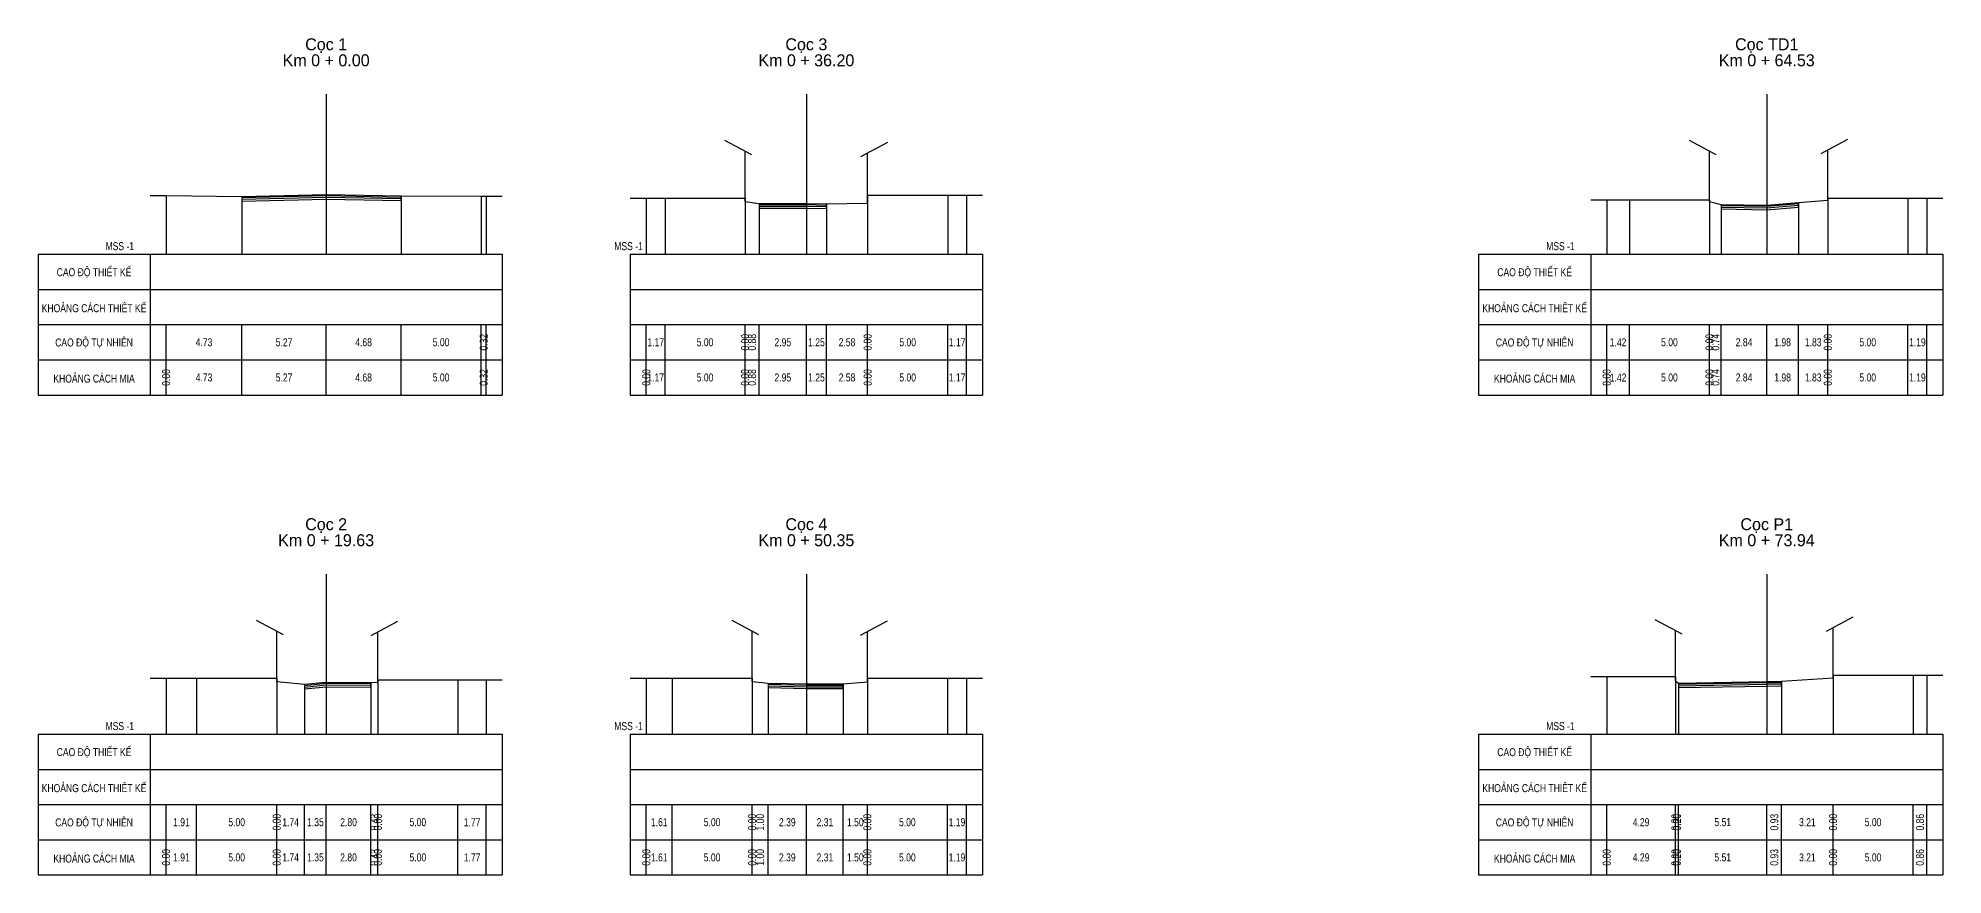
# Model space of a CAD drawing. Header units: inches. Extents: x 423 to 1130, y 16 to 162.
# Drawn here: x 890.6 to 1009.6, y 42.5 to 94.8 of the extents above; entities that cross this region are included whole.
import ezdxf
from ezdxf.enums import TextEntityAlignment as Align

# ---------------------------------------------------------------- set-up
doc = ezdxf.new("R2010")
doc.units = ezdxf.units.IN
doc.header["$MEASUREMENT"] = 0
for name, color, linetype in [('Bang TN tu nhien', 3, 'Continuous'), ('Duong cu', 8, 'Continuous'), ('Duong dong trac ngang tu nhien', 9, 'Continuous'), ('KH_VAT', 8, 'Continuous'), ('Trac ngang tu nhien', 3, 'Continuous'), ('TracNgang', 7, 'Continuous')]:
    doc.layers.add(name, color=color, linetype=linetype)
doc.styles.add('BangTN', font='viet buddy.shx', dxfattribs={"width": 0.8})

# ---------------------------------------------------------------- blocks, each defined once
blk = doc.blocks.new('ChieuDungVat1.dwg')
at = {"layer": 'KH_VAT', "color": 6}
for points in [[(2.09, 14.6), (-6.27, 19.07)], [(0, 0), (0, 15.72)]]:
    blk.add_lwpolyline(points, dxfattribs=at)
blk = doc.blocks.new('ChieuDungVat2.dwg')
at = {"layer": 'KH_VAT', "color": 6}
for points in [[(-2.09, 14.6), (6.27, 19.07)], [(0, 0), (0, 15.72)]]:
    blk.add_lwpolyline(points, dxfattribs=at)

msp = doc.modelspace()

# ---------------------------------------------------------------- linework, layer by layer
at = {"layer": 'Bang TN tu nhien', "color": 3}
for p, q in [((908.55, 91.25), (908.55, 81.25)), ((938.55, 91.25), (938.55, 81.25)), ((998.55, 91.25), (998.55, 81.25)), ((890.55, 81.25), (890.55, 72.45)), ((890.55, 81.25), (919.55, 81.25)), ((897.55, 81.25), (897.55, 72.45)), ((919.55, 81.25), (919.55, 72.45)), ((927.55, 81.25), (927.55, 72.45)), ((927.55, 81.25), (949.55, 81.25)), ((949.55, 81.25), (949.55, 72.45)), ((980.55, 81.25), (980.55, 72.45)), ((980.55, 81.25), (1009.55, 81.25)), ((987.55, 81.25), (987.55, 72.45)), ((1009.55, 81.25), (1009.55, 72.45)), ((890.55, 79.05), (919.55, 79.05)), ((927.55, 79.05), (949.55, 79.05)), ((980.55, 79.05), (1009.55, 79.05)), ((890.55, 76.85), (919.55, 76.85)), ((927.55, 76.85), (949.55, 76.85)), ((980.55, 76.85), (1009.55, 76.85)), ((890.55, 74.65), (919.55, 74.65)), ((927.55, 74.65), (949.55, 74.65)), ((980.55, 74.65), (1009.55, 74.65)), ((890.55, 72.45), (919.55, 72.45)), ((927.55, 72.45), (949.55, 72.45)), ((980.55, 72.45), (1009.55, 72.45)), ((908.55, 61.25), (908.55, 51.25)), ((938.55, 61.25), (938.55, 51.25)), ((998.55, 61.25), (998.55, 51.25)), ((890.55, 51.25), (890.55, 42.45)), ((890.55, 51.25), (919.55, 51.25)), ((897.55, 51.25), (897.55, 42.45)), ((919.55, 51.25), (919.55, 42.45)), ((927.55, 51.25), (927.55, 42.45)), ((927.55, 51.25), (949.55, 51.25)), ((949.55, 51.25), (949.55, 42.45)), ((980.55, 51.25), (980.55, 42.45)), ((980.55, 51.25), (1009.55, 51.25)), ((987.55, 51.25), (987.55, 42.45)), ((1009.55, 51.25), (1009.55, 42.45)), ((890.55, 49.05), (919.55, 49.05)), ((927.55, 49.05), (949.55, 49.05)), ((980.55, 49.05), (1009.55, 49.05)), ((890.55, 46.85), (919.55, 46.85)), ((927.55, 46.85), (949.55, 46.85)), ((980.55, 46.85), (1009.55, 46.85)), ((890.55, 44.65), (919.55, 44.65)), ((927.55, 44.65), (949.55, 44.65)), ((980.55, 44.65), (1009.55, 44.65)), ((890.55, 42.45), (919.55, 42.45)), ((927.55, 42.45), (949.55, 42.45)), ((980.55, 42.45), (1009.55, 42.45))]:
    msp.add_line(p, q, dxfattribs=at)
at = {"layer": 'Duong cu'}
for points in [[(903.28, 84.8), (908.55, 84.92), (913.23, 84.83)], [(903.28, 84.87), (903.28, 84.58), (908.55, 84.7), (913.23, 84.61), (913.23, 84.9)], [(903.28, 84.7), (908.55, 84.82), (913.23, 84.73)], [(995.71, 84.37), (995.71, 84.08), (998.55, 84.03), (1000.53, 84.2), (1000.53, 84.49)], [(935.6, 84.42), (935.6, 84.13), (938.55, 84.14), (939.8, 84.11), (939.8, 84.4)], [(935.6, 84.35), (938.55, 84.36), (939.8, 84.33)], [(935.6, 84.25), (938.55, 84.26), (939.8, 84.23)], [(995.71, 84.3), (998.55, 84.25), (1000.53, 84.42)], [(995.71, 84.2), (998.55, 84.15), (1000.53, 84.32)], [(907.2, 54.37), (907.2, 54.08), (908.55, 54.21), (911.35, 54.2), (911.35, 54.49)], [(907.2, 54.3), (908.55, 54.43), (911.35, 54.42)], [(907.2, 54.2), (908.55, 54.33), (911.35, 54.32)], [(936.16, 54.45), (936.16, 54.16), (938.55, 54.1), (940.86, 54.1), (940.86, 54.39)], [(936.16, 54.38), (938.55, 54.32), (940.86, 54.32)], [(936.16, 54.28), (938.55, 54.22), (940.86, 54.22)], [(993.04, 54.45), (993.04, 54.16), (998.55, 54.26), (999.48, 54.27), (999.48, 54.56)], [(993.04, 54.38), (998.55, 54.48), (999.48, 54.49)], [(993.04, 54.28), (998.55, 54.38), (999.48, 54.39)]]:
    msp.add_lwpolyline(points, dxfattribs=at)
at = {"layer": 'Duong dong trac ngang tu nhien', "color": 8}
for p, q in [((898.55, 84.92), (898.55, 81.25)), ((903.28, 84.87), (903.28, 81.25)), ((908.55, 84.99), (908.55, 81.25)), ((913.23, 84.9), (913.23, 81.25)), ((918.23, 84.89), (918.23, 81.25)), ((918.55, 84.89), (918.55, 81.25)), ((928.55, 84.75), (928.55, 81.25)), ((929.72, 84.75), (929.72, 81.25)), ((934.72, 84.75), (934.72, 81.25)), ((934.72, 84.54), (934.72, 81.25)), ((942.38, 84.95), (942.38, 81.25)), ((947.38, 84.95), (947.38, 81.25)), ((948.55, 84.95), (948.55, 81.25)), ((988.55, 84.65), (988.55, 81.25)), ((989.97, 84.65), (989.97, 81.25)), ((994.97, 84.65), (994.97, 81.25)), ((994.97, 84.55), (994.97, 81.25)), ((1000.53, 84.49), (1000.53, 81.25)), ((1002.36, 84.75), (1002.36, 81.25)), ((1002.36, 84.63), (1002.36, 81.25)), ((1007.36, 84.75), (1007.36, 81.25)), ((1008.55, 84.75), (1008.55, 81.25)), ((935.6, 84.42), (935.6, 81.25)), ((938.55, 84.43), (938.55, 81.25)), ((939.8, 84.4), (939.8, 81.25)), ((942.38, 84.45), (942.38, 81.25)), ((995.71, 84.37), (995.71, 81.25)), ((998.55, 84.32), (998.55, 81.25)), ((898.55, 54.75), (898.55, 51.25)), ((900.46, 54.75), (900.46, 51.25)), ((905.46, 54.75), (905.46, 51.25)), ((928.55, 54.75), (928.55, 51.25)), ((930.16, 54.75), (930.16, 51.25)), ((935.16, 54.75), (935.16, 51.25)), ((942.36, 54.75), (942.36, 51.25)), ((947.36, 54.75), (947.36, 51.25)), ((948.55, 54.75), (948.55, 51.25)), ((988.55, 54.85), (988.55, 51.25)), ((992.84, 54.85), (992.84, 51.25)), ((1002.69, 54.95), (1002.69, 51.25)), ((1002.69, 54.77), (1002.69, 51.25)), ((1007.69, 54.95), (1007.69, 51.25)), ((1008.55, 54.95), (1008.55, 51.25)), ((905.46, 54.55), (905.46, 51.25)), ((907.2, 54.37), (907.2, 51.25)), ((908.55, 54.5), (908.55, 51.25)), ((911.35, 54.49), (911.35, 51.25)), ((911.78, 54.65), (911.78, 51.25)), ((911.78, 54.51), (911.78, 51.25)), ((916.78, 54.65), (916.78, 51.25)), ((918.55, 54.65), (918.55, 51.25)), ((935.16, 54.55), (935.16, 51.25)), ((936.16, 54.45), (936.16, 51.25)), ((938.55, 54.39), (938.55, 51.25)), ((940.86, 54.39), (940.86, 51.25)), ((942.36, 54.52), (942.36, 51.25)), ((992.84, 54.59), (992.84, 51.25)), ((993.04, 54.45), (993.04, 51.25)), ((998.55, 54.55), (998.55, 51.25)), ((999.48, 54.56), (999.48, 51.25))]:
    msp.add_line(p, q, dxfattribs=at)
at = {"layer": 'Trac ngang tu nhien', "color": 3}
for points in [[(897.55, 84.93), (898.55, 84.92), (903.28, 84.87), (908.55, 84.99), (913.23, 84.9), (918.23, 84.89), (918.55, 84.89), (919.55, 84.89)], [(927.55, 84.75), (928.55, 84.75), (929.72, 84.75), (934.72, 84.75), (934.72, 84.54), (935.6, 84.42), (938.55, 84.43), (939.8, 84.4), (942.38, 84.45), (942.38, 84.95), (947.38, 84.95), (948.55, 84.95), (949.55, 84.95)], [(987.55, 84.65), (988.55, 84.65), (989.97, 84.65), (994.97, 84.65), (994.97, 84.55), (995.71, 84.37), (998.55, 84.32), (1000.53, 84.49), (1002.36, 84.63), (1002.36, 84.75), (1007.36, 84.75), (1008.55, 84.75), (1009.55, 84.75)], [(897.55, 54.75), (898.55, 54.75), (900.46, 54.75), (905.46, 54.75), (905.46, 54.55), (907.2, 54.37), (908.55, 54.5), (911.35, 54.49), (911.78, 54.51), (911.78, 54.65), (916.78, 54.65), (918.55, 54.65), (919.55, 54.65)], [(927.55, 54.75), (928.55, 54.75), (930.16, 54.75), (935.16, 54.75), (935.16, 54.55), (936.16, 54.45), (938.55, 54.39), (940.86, 54.39), (942.36, 54.52), (942.36, 54.75), (947.36, 54.75), (948.55, 54.75), (949.55, 54.75)], [(987.55, 54.85), (988.55, 54.85), (992.84, 54.85), (992.84, 54.59), (993.04, 54.45), (998.55, 54.55), (999.48, 54.56), (1002.69, 54.77), (1002.69, 54.95), (1007.69, 54.95), (1008.55, 54.95), (1009.55, 54.95)]]:
    msp.add_lwpolyline(points, dxfattribs=at)
at = {"layer": 'TracNgang', "color": 3}
for p, q in [((898.55, 74.65), (898.55, 76.85)), ((903.28, 74.65), (903.28, 76.85)), ((908.55, 74.65), (908.55, 76.85)), ((913.23, 74.65), (913.23, 76.85)), ((918.23, 74.65), (918.23, 76.85)), ((918.55, 74.65), (918.55, 76.85)), ((928.55, 74.65), (928.55, 76.85)), ((929.72, 74.65), (929.72, 76.85)), ((934.72, 74.65), (934.72, 76.85)), ((934.72, 74.65), (934.72, 76.85)), ((935.6, 74.65), (935.6, 76.85)), ((938.55, 74.65), (938.55, 76.85)), ((939.8, 74.65), (939.8, 76.85)), ((942.38, 74.65), (942.38, 76.85)), ((942.38, 74.65), (942.38, 76.85)), ((947.38, 74.65), (947.38, 76.85)), ((948.55, 74.65), (948.55, 76.85)), ((988.55, 74.65), (988.55, 76.85)), ((989.97, 74.65), (989.97, 76.85)), ((994.97, 74.65), (994.97, 76.85)), ((994.97, 74.65), (994.97, 76.85)), ((995.71, 74.65), (995.71, 76.85)), ((998.55, 74.65), (998.55, 76.85)), ((1000.53, 74.65), (1000.53, 76.85)), ((1002.36, 74.65), (1002.36, 76.85)), ((1002.36, 74.65), (1002.36, 76.85)), ((1007.36, 74.65), (1007.36, 76.85)), ((1008.55, 74.65), (1008.55, 76.85)), ((898.55, 72.45), (898.55, 74.65)), ((903.28, 72.45), (903.28, 74.65)), ((908.55, 72.45), (908.55, 74.65)), ((913.23, 72.45), (913.23, 74.65)), ((918.23, 72.45), (918.23, 74.65)), ((918.55, 72.45), (918.55, 74.65)), ((928.55, 72.45), (928.55, 74.65)), ((929.72, 72.45), (929.72, 74.65)), ((934.72, 72.45), (934.72, 74.65)), ((934.72, 72.45), (934.72, 74.65)), ((935.6, 72.45), (935.6, 74.65)), ((938.55, 72.45), (938.55, 74.65)), ((939.8, 72.45), (939.8, 74.65)), ((942.38, 72.45), (942.38, 74.65)), ((942.38, 72.45), (942.38, 74.65)), ((947.38, 72.45), (947.38, 74.65)), ((948.55, 72.45), (948.55, 74.65)), ((988.55, 72.45), (988.55, 74.65)), ((989.97, 72.45), (989.97, 74.65)), ((994.97, 72.45), (994.97, 74.65)), ((994.97, 72.45), (994.97, 74.65)), ((995.71, 72.45), (995.71, 74.65)), ((998.55, 72.45), (998.55, 74.65)), ((1000.53, 72.45), (1000.53, 74.65)), ((1002.36, 72.45), (1002.36, 74.65)), ((1002.36, 72.45), (1002.36, 74.65)), ((1007.36, 72.45), (1007.36, 74.65)), ((1008.55, 72.45), (1008.55, 74.65)), ((898.55, 44.65), (898.55, 46.85)), ((900.46, 44.65), (900.46, 46.85)), ((905.46, 44.65), (905.46, 46.85)), ((905.46, 44.65), (905.46, 46.85)), ((907.2, 44.65), (907.2, 46.85)), ((908.55, 44.65), (908.55, 46.85)), ((911.35, 44.65), (911.35, 46.85)), ((911.78, 44.65), (911.78, 46.85)), ((911.78, 44.65), (911.78, 46.85)), ((916.78, 44.65), (916.78, 46.85)), ((918.55, 44.65), (918.55, 46.85)), ((928.55, 44.65), (928.55, 46.85)), ((930.16, 44.65), (930.16, 46.85)), ((935.16, 44.65), (935.16, 46.85)), ((935.16, 44.65), (935.16, 46.85)), ((936.16, 44.65), (936.16, 46.85)), ((938.55, 44.65), (938.55, 46.85)), ((940.86, 44.65), (940.86, 46.85)), ((942.36, 44.65), (942.36, 46.85)), ((942.36, 44.65), (942.36, 46.85)), ((947.36, 44.65), (947.36, 46.85)), ((948.55, 44.65), (948.55, 46.85)), ((988.55, 44.65), (988.55, 46.85)), ((992.84, 44.65), (992.84, 46.85)), ((992.84, 44.65), (992.84, 46.85)), ((993.04, 44.65), (993.04, 46.85)), ((998.55, 44.65), (998.55, 46.85)), ((999.48, 44.65), (999.48, 46.85)), ((1002.69, 44.65), (1002.69, 46.85)), ((1002.69, 44.65), (1002.69, 46.85)), ((1007.69, 44.65), (1007.69, 46.85)), ((1008.55, 44.65), (1008.55, 46.85)), ((898.55, 42.45), (898.55, 44.65)), ((900.46, 42.45), (900.46, 44.65)), ((905.46, 42.45), (905.46, 44.65)), ((905.46, 42.45), (905.46, 44.65)), ((907.2, 42.45), (907.2, 44.65)), ((908.55, 42.45), (908.55, 44.65)), ((911.35, 42.45), (911.35, 44.65)), ((911.78, 42.45), (911.78, 44.65)), ((911.78, 42.45), (911.78, 44.65)), ((916.78, 42.45), (916.78, 44.65)), ((918.55, 42.45), (918.55, 44.65)), ((928.55, 42.45), (928.55, 44.65)), ((930.16, 42.45), (930.16, 44.65)), ((935.16, 42.45), (935.16, 44.65)), ((935.16, 42.45), (935.16, 44.65)), ((936.16, 42.45), (936.16, 44.65)), ((938.55, 42.45), (938.55, 44.65)), ((940.86, 42.45), (940.86, 44.65)), ((942.36, 42.45), (942.36, 44.65)), ((942.36, 42.45), (942.36, 44.65)), ((947.36, 42.45), (947.36, 44.65)), ((948.55, 42.45), (948.55, 44.65)), ((988.55, 42.45), (988.55, 44.65)), ((992.84, 42.45), (992.84, 44.65)), ((992.84, 42.45), (992.84, 44.65)), ((993.04, 42.45), (993.04, 44.65)), ((998.55, 42.45), (998.55, 44.65)), ((999.48, 42.45), (999.48, 44.65)), ((1002.69, 42.45), (1002.69, 44.65)), ((1002.69, 42.45), (1002.69, 44.65)), ((1007.69, 42.45), (1007.69, 44.65)), ((1008.55, 42.45), (1008.55, 44.65))]:
    msp.add_line(p, q, dxfattribs=at)

# ---------------------------------------------------------------- block references
at = {"color": 3, "xscale": 0.2, "yscale": 0.2, "zscale": 0.2}
for name, p in [('ChieuDungVat1.dwg', (934.72, 84.54)), ('ChieuDungVat2.dwg', (942.38, 84.45)), ('ChieuDungVat1.dwg', (994.97, 84.55)), ('ChieuDungVat2.dwg', (1002.36, 84.63)), ('ChieuDungVat1.dwg', (905.46, 54.55)), ('ChieuDungVat2.dwg', (911.78, 54.51)), ('ChieuDungVat1.dwg', (935.16, 54.55)), ('ChieuDungVat2.dwg', (942.36, 54.52)), ('ChieuDungVat1.dwg', (992.84, 54.59)), ('ChieuDungVat2.dwg', (1002.69, 54.77))]:
    msp.add_blockref(name, p, dxfattribs=at)

# ---------------------------------------------------------------- texts
at = {"layer": 'Bang TN tu nhien', "color": 3, "style": 'BangTN', "width": 0.8}
for s, p in [('CAO ĐỘ THIẾT KẾ', (894.05, 80.15)), ('CAO ĐỘ THIẾT KẾ', (984.05, 80.15)), ('KHOẢNG CÁCH THIÊT KẾ', (894.05, 77.95)), ('KHOẢNG CÁCH THIÊT KẾ', (984.05, 77.95)), ('CAO ĐỘ TỰ NHIÊN', (894.05, 75.75)), ('CAO ĐỘ TỰ NHIÊN', (984.05, 75.75)), ('KHOẢNG CÁCH MIA', (894.05, 73.55)), ('KHOẢNG CÁCH MIA', (984.05, 73.55)), ('CAO ĐỘ THIẾT KẾ', (894.05, 50.15)), ('CAO ĐỘ THIẾT KẾ', (984.05, 50.15)), ('KHOẢNG CÁCH THIÊT KẾ', (894.05, 47.95)), ('KHOẢNG CÁCH THIÊT KẾ', (984.05, 47.95)), ('CAO ĐỘ TỰ NHIÊN', (894.05, 45.75)), ('CAO ĐỘ TỰ NHIÊN', (984.05, 45.75)), ('KHOẢNG CÁCH MIA', (894.05, 43.55)), ('KHOẢNG CÁCH MIA', (984.05, 43.55))]:
    msp.add_text(s, height=0.5, dxfattribs=at).set_placement(p, align=Align.MIDDLE)
at = {"layer": 'Trac ngang tu nhien', "color": 3, "style": 'BangTN'}
for s, p in [('Cọc 1', (908.55, 94)), ('Cọc 3', (938.55, 94)), ('Cọc TD1', (998.55, 94)), ('Km 0 + 0.00', (908.55, 93)), ('Km 0 + 36.20', (938.55, 93)), ('Km 0 + 64.53', (998.55, 93)), ('Cọc 2', (908.55, 64)), ('Cọc 4', (938.55, 64)), ('Cọc P1', (998.55, 64)), ('Km 0 + 19.63', (908.55, 63)), ('Km 0 + 50.35', (938.55, 63)), ('Km 0 + 73.94', (998.55, 63))]:
    msp.add_text(s, height=0.75, dxfattribs=at).set_placement(p, align=Align.CENTER)
at = {"layer": 'Trac ngang tu nhien', "color": 3, "char_height": 0.5, "style": 'BangTN'}
for insert, attachment_point in [((896.55, 81.5), 9), ((926.55, 81.5), 7), ((986.55, 81.5), 9), ((896.55, 51.5), 9), ((926.55, 51.5), 7), ((986.55, 51.5), 9)]:
    msp.add_mtext('MSS -1', dxfattribs=dict(at, insert=insert, attachment_point=attachment_point))
at = {"layer": 'TracNgang', "color": 3, "style": 'BangTN', "width": 0.8}
for s, p in [('0.32', (918.39, 75.75)), ('0.00', (934.72, 75.75)), ('0.88', (935.16, 75.75)), ('0.00', (942.38, 75.75)), ('0.00', (994.97, 75.75)), ('0.74', (995.34, 75.75)), ('0.00', (1002.36, 75.75)), ('0.00', (898.55, 73.55)), ('0.32', (918.39, 73.55)), ('0.00', (928.55, 73.55)), ('0.00', (934.72, 73.55)), ('0.88', (935.16, 73.55)), ('0.00', (942.38, 73.55)), ('0.00', (988.55, 73.55)), ('0.00', (994.97, 73.55)), ('0.74', (995.34, 73.55)), ('0.00', (1002.36, 73.55)), ('0.00', (905.46, 45.75)), ('0.43', (911.57, 45.75)), ('0.00', (911.78, 45.75)), ('0.00', (935.16, 45.75)), ('1.00', (935.66, 45.75)), ('0.00', (942.36, 45.75)), ('0.00', (992.84, 45.75)), ('0.20', (992.94, 45.75)), ('0.93', (999.02, 45.75)), ('0.00', (1002.69, 45.75)), ('0.86', (1008.12, 45.75)), ('0.00', (898.55, 43.55)), ('0.00', (905.46, 43.55)), ('0.43', (911.57, 43.55)), ('0.00', (911.78, 43.55)), ('0.00', (928.55, 43.55)), ('0.00', (935.16, 43.55)), ('1.00', (935.66, 43.55)), ('0.00', (942.36, 43.55)), ('0.00', (988.55, 43.55)), ('0.00', (992.84, 43.55)), ('0.20', (992.94, 43.55)), ('0.93', (999.02, 43.55)), ('0.00', (1002.69, 43.55)), ('0.86', (1008.12, 43.55))]:
    msp.add_text(s, height=0.5, rotation=90, dxfattribs=at).set_placement(p, align=Align.MIDDLE)
for s, p in [('4.73', (900.92, 75.75)), ('5.27', (905.92, 75.75)), ('4.68', (910.89, 75.75)), ('5.00', (915.73, 75.75)), ('1.17', (929.14, 75.75)), ('5.00', (932.22, 75.75)), ('2.95', (937.08, 75.75)), ('1.25', (939.18, 75.75)), ('2.58', (941.09, 75.75)), ('5.00', (944.88, 75.75)), ('1.17', (947.97, 75.75)), ('1.42', (989.26, 75.75)), ('5.00', (992.47, 75.75)), ('2.84', (997.13, 75.75)), ('1.98', (999.54, 75.75)), ('1.83', (1001.45, 75.75)), ('5.00', (1004.86, 75.75)), ('1.19', (1007.96, 75.75)), ('4.73', (900.92, 73.55)), ('5.27', (905.92, 73.55)), ('4.68', (910.89, 73.55)), ('5.00', (915.73, 73.55)), ('1.17', (929.14, 73.55)), ('5.00', (932.22, 73.55)), ('2.95', (937.08, 73.55)), ('1.25', (939.18, 73.55)), ('2.58', (941.09, 73.55)), ('5.00', (944.88, 73.55)), ('1.17', (947.97, 73.55)), ('1.42', (989.26, 73.55)), ('5.00', (992.47, 73.55)), ('2.84', (997.13, 73.55)), ('1.98', (999.54, 73.55)), ('1.83', (1001.45, 73.55)), ('5.00', (1004.86, 73.55)), ('1.19', (1007.96, 73.55)), ('1.91', (899.51, 45.75)), ('5.00', (902.96, 45.75)), ('1.74', (906.33, 45.75)), ('1.35', (907.88, 45.75)), ('2.80', (909.95, 45.75)), ('5.00', (914.28, 45.75)), ('1.77', (917.67, 45.75)), ('1.61', (929.36, 45.75)), ('5.00', (932.66, 45.75)), ('2.39', (937.36, 45.75)), ('2.31', (939.71, 45.75)), ('1.50', (941.61, 45.75)), ('5.00', (944.86, 45.75)), ('1.19', (947.96, 45.75)), ('4.29', (990.7, 45.75)), ('5.51', (995.8, 45.75)), ('3.21', (1001.09, 45.75)), ('5.00', (1005.19, 45.75)), ('1.91', (899.51, 43.55)), ('5.00', (902.96, 43.55)), ('1.74', (906.33, 43.55)), ('1.35', (907.88, 43.55)), ('2.80', (909.95, 43.55)), ('5.00', (914.28, 43.55)), ('1.77', (917.67, 43.55)), ('1.61', (929.36, 43.55)), ('5.00', (932.66, 43.55)), ('2.39', (937.36, 43.55)), ('2.31', (939.71, 43.55)), ('1.50', (941.61, 43.55)), ('5.00', (944.86, 43.55)), ('1.19', (947.96, 43.55)), ('4.29', (990.7, 43.55)), ('5.51', (995.8, 43.55)), ('3.21', (1001.09, 43.55)), ('5.00', (1005.19, 43.55))]:
    msp.add_text(s, height=0.5, dxfattribs=at).set_placement(p, align=Align.MIDDLE)

doc.saveas('drawing.dxf')
